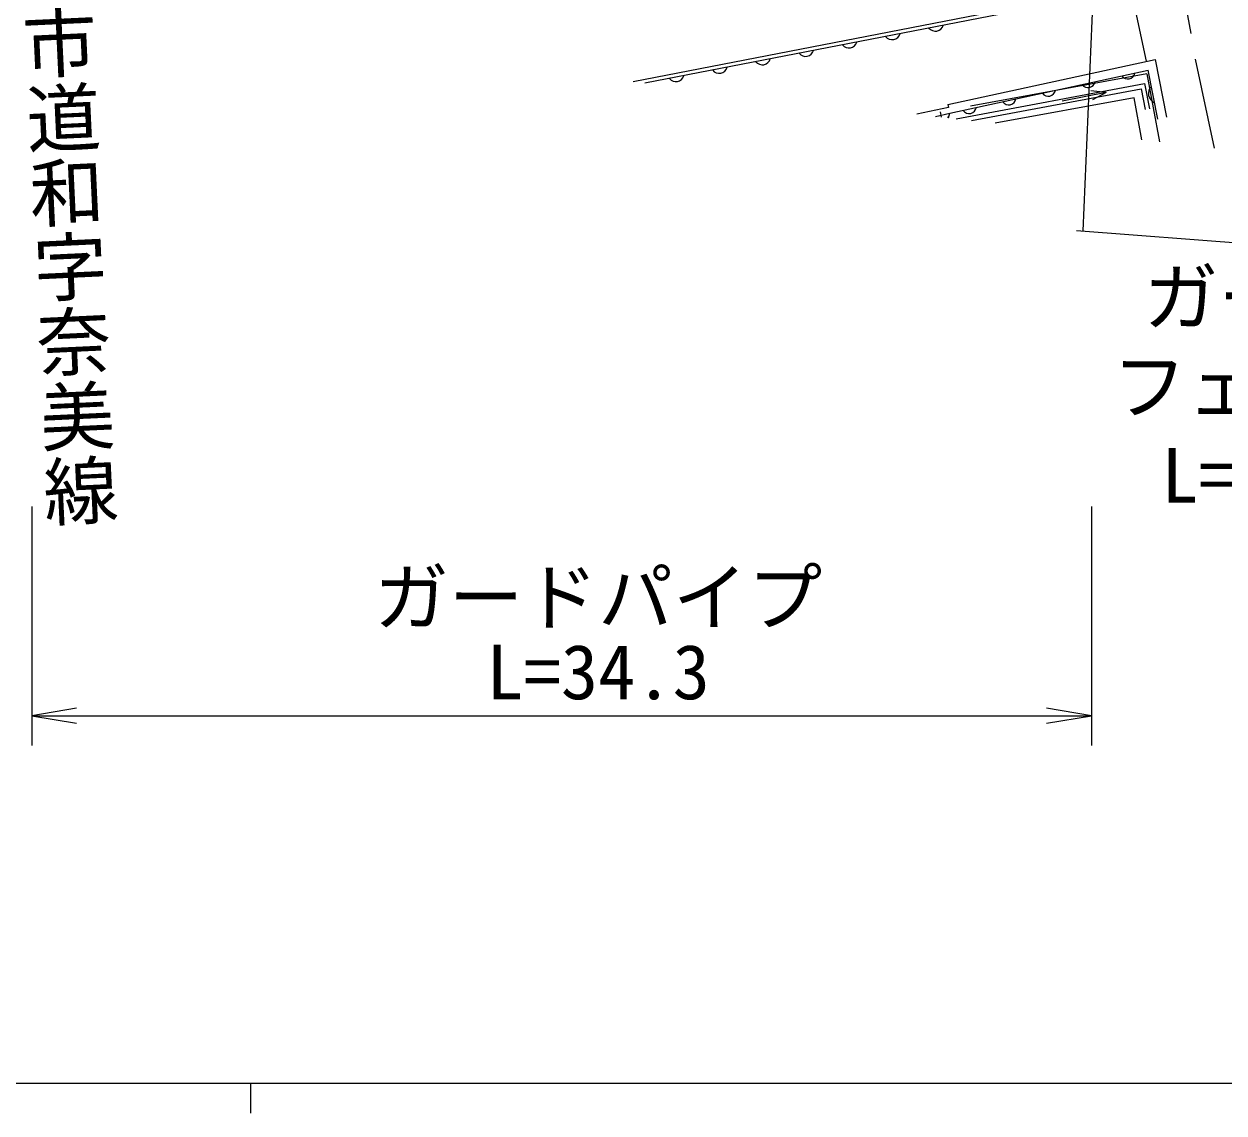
# Model space of a CAD drawing. Units: millimetres, scale not verified. Extents: x 40000 to 489596206, y 20000 to 327218255.
# Drawn here: x 260416 to 300589, y 204000 to 240459 of the extents above; entities that cross this region are included whole.
import ezdxf
from ezdxf.enums import TextEntityAlignment as Align

# ---------------------------------------------------------------- set-up
doc = ezdxf.new("R2010")
doc.units = ezdxf.units.MM
doc.header["$LTSCALE"] = 1000
doc.linetypes.add('DASHED', pattern=[7.5, 6, -1.5])
for name, color, linetype, lineweight in [('M-BGD', 7, 'Continuous', 25), ('M-STR-HTXT', 7, 'Continuous', 13), ('M-TTL-BAND', 7, 'Continuous', 25)]:
    doc.layers.add(name, color=color, linetype=linetype, lineweight=lineweight)
doc.layers.add('M-BMK-HTXT', color=7, linetype='Continuous')
doc.styles.add('@ＭＳ ゴシック', font='')
doc.styles.add('ＭＳ ゴシック', font='')
doc.styles.get('@ＭＳ ゴシック').set_extended_font_data('@MS Gothic')
doc.styles.get('ＭＳ ゴシック').set_extended_font_data('MS Gothic')

# ---------------------------------------------------------------- blocks, each defined once
blk = doc.blocks.new('open_arrow')
at = {"color": 0, "linetype": 'Continuous', "lineweight": -2}
blk.add_lwpolyline([(7.5, 1.25), (0, 0), (7.5, -1.25)], dxfattribs=at)

msp = doc.modelspace()

# ---------------------------------------------------------------- linework, layer by layer
at = {"layer": 'M-BGD', "linetype": 'DASHED'}
for p, q in [((298393, 246039), (299633, 239277)), ((297466, 241638), (297985, 239210)), ((300275, 236303), (299633, 239277)), ((298009, 238793), (291094, 237527)), ((298009, 238793), (298427, 236513)), ((291128, 237344), (291095, 237521))]:
    msp.add_line(p, q, dxfattribs=at)
at = {"layer": 'M-BGD'}
for p, q in [((297443, 241756), (280806, 238518)), ((297466, 241638), (281203, 238473)), ((291413, 237470), (298048, 238916)), ((298373, 237278), (298048, 238916)), ((297583, 237990), (292932, 237139)), ((296647, 238168), (295175, 237878)), ((296647, 238168), (296127, 238218)), ((296647, 238168), (296185, 237924)), ((297841, 236580), (297583, 237990)), ((291371, 237666), (290306, 237437)), ((290930, 237367), (291413, 237470)), ((291349, 237763), (291367, 237665)), ((291371, 237316), (291413, 237470))]:
    msp.add_line(p, q, dxfattribs=at)
for points in [[(291349, 237763), (298283, 239275), (298668, 237337)], [(291622, 237288), (297931, 238463), (298095, 237621)], [(292131, 237230), (297812, 238288), (297948, 237592)]]:
    msp.add_lwpolyline(points, dxfattribs=at)
for centre, radius, start, end in [((290927, 240495), 276, 218.2296, 343.7963), ((288031, 239931), 276, 218.2296, 343.7963), ((289479, 240213), 276, 218.2305, 343.7955), ((286584, 239649), 276, 218.2305, 343.7955), ((285136, 239368), 276, 218.2305, 343.7955), ((282240, 238804), 276, 218.2304, 343.7945), ((283688, 239086), 276, 218.2296, 343.7963), ((297364, 238865), 246, 215.2354, 349.3571), ((294710, 238287), 246, 215.2329, 349.3586), ((296037, 238576), 246, 215.2329, 349.3586), ((298391, 238133), 333, 134.5908, 247.8608), ((293383, 237998), 246, 215.2354, 349.3571), ((291101, 237522), 316, 320.084, 350.51), ((292056, 237708), 246, 215.2329, 349.3586)]:
    msp.add_arc(centre, radius, start, end, dxfattribs=at)
at = {"layer": 'M-STR-HTXT'}
for p, q in [((296968, 258914), (295861, 233529)), ((295646, 233545), (308443, 232567)), ((260674, 224302), (260674, 216302)), ((296152, 224302), (296152, 216302)), ((260674, 217302), (296152, 217302))]:
    msp.add_line(p, q, dxfattribs=at)
at = {"layer": 'M-TTL-BAND'}
for p, q in [((40000, 205000), (579000, 205000)), ((268000, 205000), (268000, 204000))]:
    msp.add_line(p, q, dxfattribs=at)

# ---------------------------------------------------------------- block references
at = {"layer": 'M-STR-HTXT', "xscale": 200, "yscale": 200}
msp.add_blockref('open_arrow', (260674, 217302), dxfattribs=at)
at = {"layer": 'M-STR-HTXT', "xscale": 200, "yscale": 200, "rotation": 180}
msp.add_blockref('open_arrow', (296152, 217302), dxfattribs=at)

# ---------------------------------------------------------------- texts
at = {"layer": 'M-BMK-HTXT', "style": '@ＭＳ ゴシック'}
msp.add_text('市道和字奈美線', height=1833, rotation=272.673, dxfattribs=at).set_placement((262441, 241123), align=Align.TOP_LEFT)
at = {"layer": 'M-STR-HTXT', "style": 'ＭＳ ゴシック'}
for s, p in [('ガード', (297896, 232232)), ('フェンス', (296843, 229249)), ('L=14.0', (298492, 226266))]:
    msp.add_text(s, height=1833, dxfattribs=at).set_placement(p, align=Align.TOP_LEFT)
for s, p in [('ガードパイプ', (279637, 219802)), ('L=34.3', (279637, 217302))]:
    msp.add_text(s, height=1833, dxfattribs=at).set_placement(p, align=Align.BOTTOM_CENTER)

doc.saveas('drawing.dxf')
